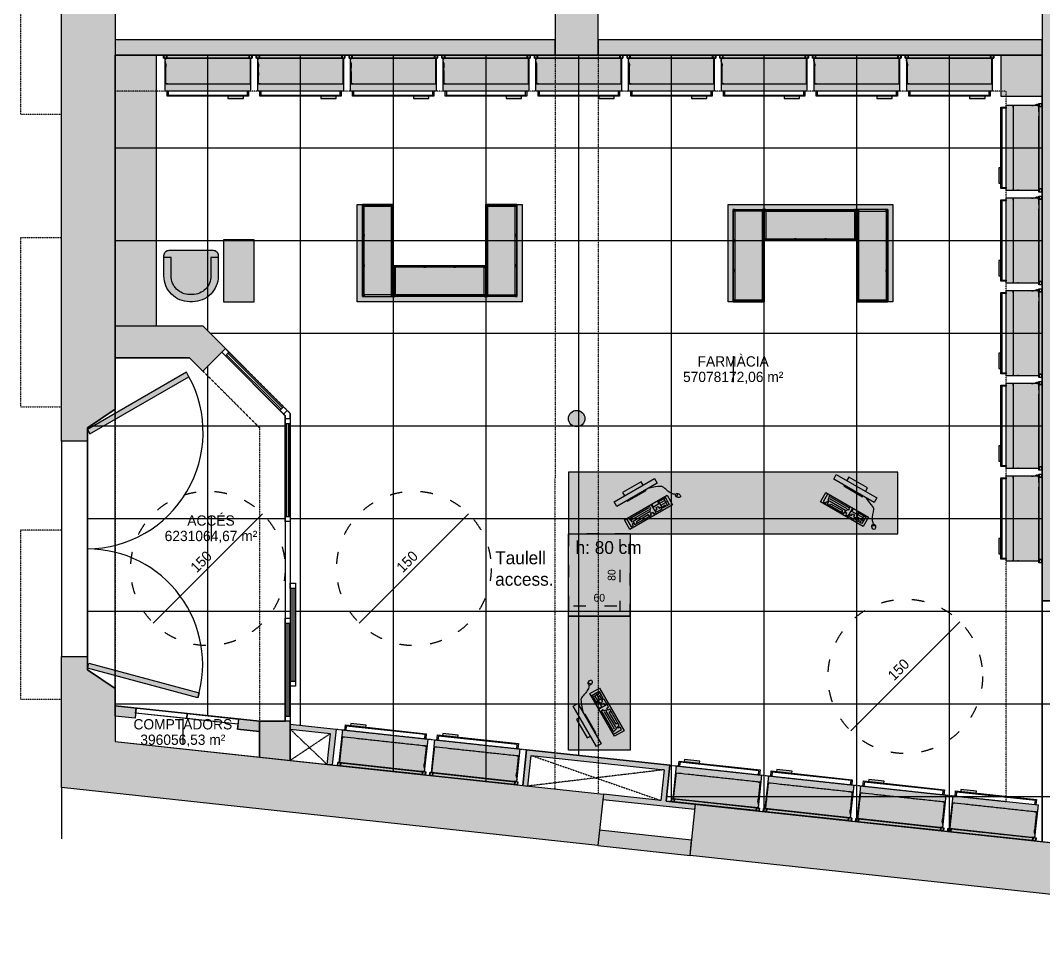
# Model space of a CAD drawing. Extents: x -50 to 69572, y -29139 to 50177.
# Drawn here: x 8795 to 18728, y 12003 to 21123 of the extents above; entities that cross this region are included whole.
import ezdxf
from ezdxf.enums import TextEntityAlignment as Align

# ---------------------------------------------------------------- set-up
doc = ezdxf.new("R2010")
doc.units = 0
doc.set_wipeout_variables(frame=1)
doc.header["$PDMODE"] = 1
doc.linetypes.add('ACAD_ISO03W100', pattern=[30, 12, -18])
doc.layers.get('DEFPOINTS').update_dxf_attribs({"color": 20})
for name, color, linetype in [('ACCESSIBILITAT', 143, 'ACAD_ISO03W100'), ('DISCONTINUA', 52, 'ACAD_ISO03W100'), ('DIVISÒRIES', 5, 'Continuous'), ('FUSTERIES', 144, 'Continuous'), ('H SECCIÓ', 253, 'Continuous'), ('MOBILIARI', 30, 'Continuous'), ('MOBILIARI FIX', 70, 'Continuous'), ('MOBILIARI SUAU', 151, 'Continuous'), ('PARETS', 6, 'Continuous'), ('PAVIMENTS', 171, 'Continuous'), ('PORTES', 144, 'Continuous'), ('TEXT SUPERFÍCIES', 4, 'Continuous')]:
    doc.layers.add(name, color=color, linetype=linetype)
doc.layers.add('H FUSTERIES', color=7, linetype='Continuous', true_color=0xffffff)
doc.layers.add('H MOBILIARI', color=7, linetype='Continuous', true_color=0xffffff)
doc.layers.add('PROJECCIÓ', color=52, linetype='Continuous', lineweight=13)
doc.layers.add('SUPERFÍCIES CONSTRUÏDES', color=3, linetype='Continuous', plot=False)
doc.layers.add('SUPERFÍCIES ÚTILS', color=2, linetype='Continuous', plot=False)
doc.styles.add('ARIAL', font='')
doc.styles.get('ARIAL').set_extended_font_data('Century Gothic')
doc.dimstyles.new('Cotes Arnau', dxfattribs={"dimtxt": 0.1, "dimasz": 0.05, "dimexe": 0.05, "dimexo": 0.35, "dimgap": 0.04, "dimtad": 1, "dimlfac": 100, "dimrnd": 0.5, "dimtxsty": 'ARIAL', "dimblk1": 'Punta Cota', "dimblk2": 'Punta Cota Final', "dimsah": 1, "dimcen": 0, "dimse1": 1, "dimse2": 1, "dimadec": 0, "dimazin": 0, "dimtfac": 0.07, "dimtix": 1, "dimtmove": 0, "dimatfit": 2, "dimldrblk": 'NONE', "dimfxl": 0.05, "dimtolj": 1, "dimtzin": 0, "dimarcsym": 0})

# ---------------------------------------------------------------- blocks, each defined once
blk = doc.blocks.new('*U101')
at = {"layer": 'H MOBILIARI', "transparency": 33554687}
h = blk.add_hatch(color=256, dxfattribs=at)
h.dxf.hatch_style = 1
h.paths.add_polyline_path([(0, 0), (3.2, 0), (3.2, 0.6), (0, 0.6)])
blk.add_lwpolyline([(0, 0), (3.2, 0), (3.2, 0.6), (0, 0.6)], close=True)
blk = doc.blocks.new('*U19')
at = {"layer": 'H MOBILIARI', "transparency": 33554687}
h = blk.add_hatch(color=256, dxfattribs=at)
h.dxf.hatch_style = 1
h.paths.add_polyline_path([(0, 0), (1.11, 0), (1.11, 0.05), (0, 0.05)])
blk.add_lwpolyline([(0, 0), (1.11, 0), (1.11, 0.05), (0, 0.05)], close=True)
blk = doc.blocks.new('Finestral')
blk.add_wipeout([(1, 0.05), (1, 0), (0, 0), (0, 0.05)]).dxf.layer = 'H FUSTERIES'
at = {"layer": 'FUSTERIES'}
for points in [[(0.05, 0), (0, 0), (0, 0.05), (0.05, 0.05)], [(1, 0), (0.95, 0), (0.95, 0.05), (1, 0.05)]]:
    blk.add_lwpolyline(points, close=True, dxfattribs=at)
at = {"layer": 'FUSTERIES', "color": 151}
for points in [[(0.95, 0.05), (0.05, 0.05)], [(0.95, 0), (0.05, 0)]]:
    blk.add_lwpolyline(points, dxfattribs=at)
at = {"layer": 'FUSTERIES'}
for points in [[(0.95, 0.035), (0.05, 0.035)], [(0.95, 0.015), (0.05, 0.015)]]:
    blk.add_lwpolyline(points, dxfattribs=at)
at = {"layer": 'PROJECCIÓ'}
blk.add_lwpolyline([(1, 0), (0, 0)], dxfattribs=at)
blk = doc.blocks.new('Prestatge Farmàcia')
at = {"layer": 'H MOBILIARI', "transparency": 33554687}
h = blk.add_hatch(color=256, dxfattribs=at)
h.dxf.hatch_style = 1
edge = h.paths.add_edge_path()
edge.add_line((0, 0.831), (0, 0.859))
edge.add_ellipse((0.001, 0.859), major_axis=(-0.001, 0), ratio=1, start_angle=270, end_angle=360, ccw=False)
edge.add_line((0.001, 0.86), (0.029, 0.86))
edge.add_ellipse((0.029, 0.859), major_axis=(-0.001, 0), ratio=1, start_angle=180, end_angle=270, ccw=False)
edge.add_line((0.03, 0.859), (0.03, 0.831))
edge.add_ellipse((0.029, 0.831), major_axis=(-0.001, 0), ratio=1, start_angle=90, end_angle=180, ccw=False)
edge.add_line((0.029, 0.83), (0.001, 0.83))
edge.add_ellipse((0.001, 0.831), major_axis=(-0.001, 0), ratio=1, start_angle=0, end_angle=90, ccw=False)
h.paths.add_polyline_path([(0.029, 0.83), (0.029, 0.03), (0.001, 0.03), (0.001, 0.83)])
h.paths.add_polyline_path([(0.03, 0.845), (0.35, 0.845), (0.35, 0.015), (0.03, 0.015)])
h.paths.add_polyline_path([(0.35, 0.825), (0.4, 0.825), (0.4, 0.035), (0.35, 0.035), (0.35, 0.045), (0.39, 0.045), (0.39, 0.815), (0.35, 0.815)])
h.paths.add_polyline_path([(0.4, 0.625), (0.42, 0.625), (0.42, 0.775), (0.4, 0.775)])
edge = h.paths.add_edge_path()
edge.add_ellipse((0.001, 0.001), major_axis=(-0.001, 0), ratio=1, start_angle=0, end_angle=90, ccw=False)
edge.add_line((0, 0.001), (0, 0.029))
edge.add_ellipse((0.001, 0.029), major_axis=(-0.001, 0), ratio=1, start_angle=270, end_angle=360, ccw=False)
edge.add_line((0.001, 0.03), (0.029, 0.03))
edge.add_ellipse((0.029, 0.029), major_axis=(-0.001, 0), ratio=1, start_angle=180, end_angle=270, ccw=False)
edge.add_line((0.03, 0.029), (0.03, 0.001))
edge.add_ellipse((0.029, 0.001), major_axis=(-0.001, 0), ratio=1, start_angle=90, end_angle=180, ccw=False)
edge.add_line((0.029, 0), (0.001, 0))
at = {"extrusion": (0, 0, -1)}
for points in [[(0, 0.831), (0, 0.859, 0.414214), (-0.001, 0.86), (-0.029, 0.86, 0.414214), (-0.03, 0.859), (-0.03, 0.831, 0.414214), (-0.029, 0.83), (-0.001, 0.83, 0.414214)], [(-0.001, 0, 0.414214), (0, 0.001), (0, 0.029, 0.414214), (-0.001, 0.03), (-0.029, 0.03, 0.414214), (-0.03, 0.029), (-0.03, 0.001, 0.414214), (-0.029, 0)]]:
    blk.add_lwpolyline(points, format="xyb", close=True, dxfattribs=at)
at = {"extrusion": (-2.71926e-32, -1.11022e-16, -1)}
blk.add_lwpolyline([(-0.029, 0.83), (-0.029, 0.03), (-0.001, 0.03), (-0.001, 0.83)], close=True, dxfattribs=at)
at = {"extrusion": (0, 0, -1)}
for points in [[(-0.002, 0.858), (-0.002, 0.832), (-0.028, 0.832), (-0.028, 0.858)], [(-0.028, 0.002), (-0.028, 0.028), (-0.002, 0.028), (-0.002, 0.002)]]:
    blk.add_lwpolyline(points, close=True, dxfattribs=at)
for points in [[(0.03, 0.845), (0.35, 0.845), (0.35, 0.015), (0.03, 0.015)], [(0.35, 0.825), (0.4, 0.825), (0.4, 0.035), (0.35, 0.035), (0.35, 0.045), (0.39, 0.045), (0.39, 0.815), (0.35, 0.815)], [(0.4, 0.625), (0.42, 0.625), (0.42, 0.775), (0.4, 0.775)]]:
    blk.add_lwpolyline(points, close=True)
blk.add_rational_spline([(0.03, 0.8425), (0.1525, 0.8425), (0.275, 0.8425), (0.28, 0.8425), (0.28, 0.8375), (0.28, 0.431), (0.28, 0.0245), (0.28, 0.0195), (0.275, 0.0195), (0.1525, 0.0195), (0.03, 0.0195), (0.03, 0.431), (0.03, 0.8425)], [1, 1, 1, 0.707106781187, 1, 1, 1, 0.707106781187, 1, 1, 1, 1, 1], degree=2, knots=[0, 0, 0, 1, 1, 2.570796, 2.570796, 3.570796, 3.570796, 5.141593, 5.141593, 6.141593, 6.141593, 7.141593, 7.141593, 7.141593])
blk = doc.blocks.new('Superfícies amb línia Extra')
at = {"layer": 'DEFPOINTS', "ltscale": 0.01}
blk.add_line((0, 0.125), (0, -0.125), dxfattribs=at)
at = {"style": 'ARIAL'}
for tag, p in [('LINEXTRA', (0, 0.325)), ('SALA', (0, 0.125)), ('SUP', (0, -0.025))]:
    blk.add_attdef(tag, text='', height=0.1, dxfattribs=at).set_placement(p, align=Align.TOP_CENTER)
blk = doc.blocks.new('*U80')
at = {"layer": 'H MOBILIARI', "transparency": 33554687}
h = blk.add_hatch(color=256, dxfattribs=at)
h.dxf.hatch_style = 1
h.paths.add_polyline_path([(2.63, 0), (2.63, 0.4), (0, 0.4), (0, 0)])
blk.add_lwpolyline([(0, 0), (2.63, 0), (2.63, 0.4), (0, 0.4)], close=True)
blk = doc.blocks.new('*U82')
at = {"layer": 'H MOBILIARI', "transparency": 33554687}
h = blk.add_hatch(color=256, dxfattribs=at)
h.dxf.hatch_style = 1
h.paths.add_polyline_path([(0.4, 0), (0.4, 0.4), (0, 0.4), (0, 0)])
blk.add_lwpolyline([(0, 0), (0.4, 0), (0.4, 0.4), (0, 0.4)], close=True)
blk = doc.blocks.new('*U83')
at = {"layer": 'H MOBILIARI', "transparency": 33554687}
h = blk.add_hatch(color=256, dxfattribs=at)
h.dxf.hatch_style = 1
h.paths.add_polyline_path([(0.1593, 0.3777), (0.1548, 0.3854), (-0.0261, 0.2809), (-0.0217, 0.2732)], flags=17)
h.paths.add_polyline_path([(0.1293, 0.4297), (0.1104, 0.4624), (-0.0706, 0.3579), (-0.0517, 0.3252)], flags=17)
edge = h.paths.add_edge_path()
edge.add_ellipse((0.4671, 0.3281), major_axis=(0.0234, -0.0107), ratio=0.707124, start_angle=0, end_angle=360)
h.paths.add_polyline_path([(0.2646, 0.4488), (-0.1282, 0.222), (-0.1537, 0.2663), (0.239, 0.493)])
h.paths.add_polyline_path([(0.4141, 0.2391), (0, 0), (-0.0532, 0.0921), (0.3609, 0.3312)])
for points in [[(0.2646, 0.4488), (-0.1282, 0.222), (-0.1537, 0.2663), (0.239, 0.493)], [(0.4141, 0.2391), (0, 0), (-0.0532, 0.0921), (0.3609, 0.3312)]]:
    blk.add_lwpolyline(points, close=True)
for points in [[(0.1293, 0.4297), (0.1104, 0.4624), (-0.0706, 0.3579), (-0.0517, 0.3252)], [(-0.0261, 0.2809), (-0.0217, 0.2732), (0.1593, 0.3777), (0.1548, 0.3854)]]:
    blk.add_lwpolyline(points)
blk.add_ellipse((0.4671, 0.3281), major_axis=(0.0234, -0.0107), ratio=0.707124)
blk.add_open_spline([(0.4434, 0.3382), (0.4286, 0.3412), (0.379, 0.3522), (0.3405, 0.4058), (0.2956, 0.4243), (0.1762, 0.3978)], degree=3, knots=[2.388058, 2.388058, 2.388058, 2.388058, 45.179151, 147.748054, 184.413548, 184.413548, 184.413548, 184.413548])
at = {"layer": 'MOBILIARI SUAU'}
for p, q in [((0.3287, 0.2988), (0.3424, 0.3066)), ((0.3492, 0.2634), (0.3287, 0.2988)), ((0.3391, 0.3186), (0.3828, 0.2428)), ((-0.002, 0.1042), (0.1832, 0.2111)), ((0.1887, 0.2143), (0.1811, 0.2274)), ((0.1941, 0.2174), (0.1887, 0.2143)), ((0.1927, 0.1948), (0.2035, 0.2011)), ((0.2035, 0.2011), (0.1941, 0.2174)), ((0.2537, 0.1646), (0.2083, 0.2431)), ((0.2308, 0.2168), (0.2138, 0.2463)), ((0.2825, 0.2467), (0.2308, 0.2168)), ((0.255, 0.2126), (0.2741, 0.2236)), ((0.2644, 0.1963), (0.255, 0.2126)), ((0.2655, 0.2761), (0.2825, 0.2467)), ((0.3175, 0.2051), (0.2737, 0.2809)), ((0.2741, 0.2236), (0.2835, 0.2073)), ((0.2797, 0.2705), (0.326, 0.2972)), ((0.2835, 0.2073), (0.2998, 0.2167)), ((0.2919, 0.2557), (0.3355, 0.2808)), ((0.2998, 0.2167), (0.3109, 0.1976)), ((0.3002, 0.235), (0.3465, 0.2618)), ((0.3123, 0.2203), (0.3423, 0.2376)), ((0.3828, 0.2428), (0.3175, 0.2051)), ((0.3423, 0.2376), (0.3501, 0.2239)), ((0.3492, 0.2634), (0.3628, 0.2712)), ((0.3665, 0.2334), (0.3492, 0.2634)), ((-0.0341, 0.1031), (0.0112, 0.0246)), ((-0.0178, 0.1126), (-0.0118, 0.1022)), ((-0.0118, 0.1022), (-0.0063, 0.1053)), ((-0.0063, 0.1053), (0.0047, 0.0862)), ((0.0156, 0.0925), (0.1845, 0.19)), ((0.0332, 0.0809), (0.1912, 0.1721)), ((0.0493, 0.0466), (0.2101, 0.1394)), ((0.0644, 0.0771), (0.1788, 0.1432)), ((0.1788, 0.1432), (0.1883, 0.1269)), ((0.1923, 0.1764), (0.2005, 0.1811)), ((0.2018, 0.1601), (0.1923, 0.1764)), ((0.2005, 0.1811), (0.1927, 0.1948)), ((0.2006, 0.1558), (0.2197, 0.1668)), ((0.2101, 0.1394), (0.2006, 0.1558)), ((0.2197, 0.1668), (0.2291, 0.1505)), ((0.2291, 0.1505), (0.2537, 0.1646)), ((0.2481, 0.1868), (0.2644, 0.1963)), ((0.2591, 0.1678), (0.2481, 0.1868)), ((0.3109, 0.1976), (0.2591, 0.1678)), ((0.0047, 0.0862), (0.0101, 0.0894)), ((0.0101, 0.0894), (0.0196, 0.073)), ((0.0112, 0.0246), (0.0357, 0.0388)), ((0.0196, 0.073), (0.0277, 0.0778)), ((0.0263, 0.0551), (0.0399, 0.063)), ((0.0357, 0.0388), (0.0263, 0.0551)), ((0.0277, 0.0778), (0.0372, 0.0614)), ((0.0399, 0.063), (0.0493, 0.0466)), ((0.0739, 0.0608), (0.0644, 0.0771))]:
    blk.add_line(p, q, dxfattribs=at)
blk.add_arc((0.4947, 0.3162), 0.0397, 129.91618, 183.16597, dxfattribs=at)
blk = doc.blocks.new('*D86')
at = {"color": 0, "linetype": 'Continuous', "lineweight": -2, "ltscale": 0.01, "transparency": 16777216}
blk.add_line((-0.5303, -0.5303), (0.5303, 0.5303), dxfattribs=at)
at = {"layer": 'DEFPOINTS', "color": 0, "linetype": 'Continuous', "ltscale": 0.01, "transparency": 16777216}
for p in [(0.5303, 0.5303), (0.5303, 0.5303), (-0.5303, -0.5303)]:
    blk.add_point(p, dxfattribs=at)
at = {"color": 0, "linetype": 'Continuous', "ltscale": 0.01, "transparency": 16777216, "insert": (-0.0654, 0.0654), "char_height": 0.1, "attachment_point": 5, "rotation": 45, "style": 'ARIAL'}
blk.add_mtext('\\A1;150', dxfattribs=at)
blk = doc.blocks.new('_None')
blk = doc.blocks.new('Punta Cota')
blk.add_line((0, -1), (0, 1))
blk = doc.blocks.new('Punta Cota Final')
blk.add_line((0, 1), (0, -1))
blk = doc.blocks.new('*U91')
blk.add_wipeout([(0.5657, 0.6364), (0.601, 0.601), (0, 0), (-0.0354, 0.0354)]).dxf.layer = 'H FUSTERIES'
at = {"layer": 'FUSTERIES', "color": 151}
for points in [[(0.5303, 0.601), (0, 0.0707)], [(0.5657, 0.5657), (0.0354, 0.0354)]]:
    blk.add_lwpolyline(points, dxfattribs=at)
at = {"layer": 'FUSTERIES'}
for points in [[(0.601, 0.601), (0.5657, 0.5657), (0.5303, 0.601), (0.5657, 0.6364)], [(0.0354, 0.0354), (0, 0), (-0.0354, 0.0354), (0, 0.0707)]]:
    blk.add_lwpolyline(points, close=True, dxfattribs=at)
for points in [[(0.5409, 0.5904), (0.0106, 0.0601)], [(0.5551, 0.5763), (0.0247, 0.046)]]:
    blk.add_lwpolyline(points, dxfattribs=at)
at = {"layer": 'PROJECCIÓ'}
blk.add_lwpolyline([(0.601, 0.601), (0, 0)], dxfattribs=at)
blk = doc.blocks.new('*U92')
blk.add_wipeout([(-1, -0.05), (-1, 0), (0, 0), (0, -0.05)]).dxf.layer = 'H FUSTERIES'
at = {"layer": 'FUSTERIES', "color": 151}
for points in [[(-0.95, 0), (-0.05, 0)], [(-0.95, -0.05), (-0.05, -0.05)]]:
    blk.add_lwpolyline(points, dxfattribs=at)
at = {"layer": 'FUSTERIES'}
for points in [[(-0.05, 0), (0, 0), (0, -0.05), (-0.05, -0.05)], [(-1, 0), (-0.95, 0), (-0.95, -0.05), (-1, -0.05)]]:
    blk.add_lwpolyline(points, close=True, dxfattribs=at)
for points in [[(-0.95, -0.015), (-0.05, -0.015)], [(-0.95, -0.035), (-0.05, -0.035)]]:
    blk.add_lwpolyline(points, dxfattribs=at)
at = {"layer": 'PROJECCIÓ'}
blk.add_lwpolyline([(-1, 0), (0, 0)], dxfattribs=at)
blk = doc.blocks.new('*U100')
at = {"layer": 'H MOBILIARI', "transparency": 33554687}
h = blk.add_hatch(color=256, dxfattribs=at)
h.dxf.hatch_style = 1
h.paths.add_polyline_path([(0, 0), (0.6, 0), (0.6, 0.3), (0, 0.3)])
blk.add_lwpolyline([(0, 0), (0.6, 0), (0.6, 0.3), (0, 0.3)], close=True)
blk = doc.blocks.new('A$C05c6c908')
at = {"layer": 'H MOBILIARI', "transparency": 33554687}
h = blk.add_hatch(color=256, dxfattribs=at)
h.dxf.hatch_style = 1
edge = h.paths.add_edge_path()
edge.add_arc((-0.0134, 0.25), 0.25, 90, 180)
edge.add_line((-0.2634, 0.25), (-0.2634, 0.05))
edge.add_arc((-0.2134, 0.05), 0.05, 180, 270)
edge.add_line((-0.2134, 0), (0.2134, 0))
edge.add_arc((0.2134, 0.05), 0.05, 270, 360)
edge.add_line((0.2634, 0.05), (0.2634, 0.25))
edge.add_arc((0.0134, 0.25), 0.25, 0, 90)
edge.add_line((0.0134, 0.5), (-0.0134, 0.5))
blk.add_lwpolyline([(-0.0134, 0.5, 0.414214), (-0.2634, 0.25), (-0.2634, 0.05, 0.414214), (-0.2134, 0), (0.2134, 0, 0.414214), (0.2634, 0.05), (0.2634, 0.25, 0.414214), (0.0134, 0.5)], format="xyb", close=True)
blk.add_lwpolyline([(0.2634, 0.07), (0.1934, 0.07), (0.1934, 0.25, 0.414214), (0.0134, 0.43), (-0.0134, 0.43, 0.414214), (-0.1934, 0.25), (-0.1934, 0.07), (-0.2634, 0.07)], format="xyb")
blk = doc.blocks.new('*U102')
at = {"layer": 'H MOBILIARI', "transparency": 33554687}
h = blk.add_hatch(color=256, dxfattribs=at)
h.dxf.hatch_style = 1
h.paths.add_polyline_path([(1.3, 0), (1.3, 0.6), (0, 0.6), (0, 0)])
blk.add_lwpolyline([(0, 0), (1.3, 0), (1.3, 0.6), (0, 0.6)], close=True)
blk = doc.blocks.new('*U103')
at = {"layer": 'H MOBILIARI', "transparency": 33554687}
h = blk.add_hatch(color=256, dxfattribs=at)
h.dxf.hatch_style = 1
h.paths.add_polyline_path([(-0.3777, 0.1593), (-0.3854, 0.1548), (-0.2809, -0.0261), (-0.2732, -0.0217)], flags=17)
h.paths.add_polyline_path([(-0.4297, 0.1293), (-0.4624, 0.1104), (-0.3579, -0.0706), (-0.3252, -0.0517)], flags=17)
edge = h.paths.add_edge_path()
edge.add_ellipse((-0.3281, 0.4671), major_axis=(0.0107, 0.0234), ratio=0.707124, start_angle=0, end_angle=360)
h.paths.add_polyline_path([(-0.4488, 0.2646), (-0.222, -0.1282), (-0.2663, -0.1537), (-0.493, 0.239)])
h.paths.add_polyline_path([(-0.2391, 0.4141), (0, 0), (-0.0921, -0.0532), (-0.3312, 0.3609)])
for points in [[(-0.2391, 0.4141), (0, 0), (-0.0921, -0.0532), (-0.3312, 0.3609)], [(-0.4488, 0.2646), (-0.222, -0.1282), (-0.2663, -0.1537), (-0.493, 0.239)]]:
    blk.add_lwpolyline(points, close=True)
for points in [[(-0.4297, 0.1293), (-0.4624, 0.1104), (-0.3579, -0.0706), (-0.3252, -0.0517)], [(-0.2809, -0.0261), (-0.2732, -0.0217), (-0.3777, 0.1593), (-0.3854, 0.1548)]]:
    blk.add_lwpolyline(points)
blk.add_ellipse((-0.3281, 0.4671), major_axis=(0.0107, 0.0234), ratio=0.707124)
blk.add_open_spline([(-0.3382, 0.4434), (-0.3412, 0.4286), (-0.3522, 0.379), (-0.4058, 0.3405), (-0.4243, 0.2956), (-0.3978, 0.1762)], degree=3, knots=[2.388058, 2.388058, 2.388058, 2.388058, 45.179151, 147.748054, 184.413548, 184.413548, 184.413548, 184.413548])
at = {"layer": 'MOBILIARI SUAU'}
for p, q in [((-0.3186, 0.3391), (-0.2428, 0.3828)), ((-0.2988, 0.3287), (-0.3066, 0.3424)), ((-0.2634, 0.3492), (-0.2988, 0.3287)), ((-0.2705, 0.2797), (-0.2972, 0.326)), ((-0.2051, 0.3175), (-0.2809, 0.2737)), ((-0.2557, 0.2919), (-0.2808, 0.3355)), ((-0.2634, 0.3492), (-0.2712, 0.3628)), ((-0.2334, 0.3665), (-0.2634, 0.3492)), ((-0.235, 0.3002), (-0.2618, 0.3465)), ((-0.2428, 0.3828), (-0.2051, 0.3175)), ((-0.2376, 0.3423), (-0.2239, 0.3501)), ((-0.2203, 0.3123), (-0.2376, 0.3423)), ((-0.2167, 0.2998), (-0.1976, 0.3109)), ((-0.2073, 0.2835), (-0.2167, 0.2998)), ((-0.1976, 0.3109), (-0.1678, 0.2591)), ((-0.2761, 0.2655), (-0.2467, 0.2825)), ((-0.2467, 0.2825), (-0.2168, 0.2308)), ((-0.2168, 0.2308), (-0.2463, 0.2138)), ((-0.1646, 0.2537), (-0.2431, 0.2083)), ((-0.2236, 0.2741), (-0.2073, 0.2835)), ((-0.2126, 0.255), (-0.2236, 0.2741)), ((-0.2011, 0.2035), (-0.2174, 0.1941)), ((-0.1963, 0.2644), (-0.2126, 0.255)), ((-0.1948, 0.1927), (-0.2011, 0.2035)), ((-0.1868, 0.2481), (-0.1963, 0.2644)), ((-0.1811, 0.2005), (-0.1948, 0.1927)), ((-0.1678, 0.2591), (-0.1868, 0.2481)), ((-0.1764, 0.1923), (-0.1811, 0.2005)), ((-0.1601, 0.2018), (-0.1764, 0.1923)), ((-0.1668, 0.2197), (-0.1505, 0.2291)), ((-0.1558, 0.2006), (-0.1668, 0.2197)), ((-0.1505, 0.2291), (-0.1646, 0.2537)), ((-0.1394, 0.2101), (-0.1558, 0.2006)), ((-0.0466, 0.0493), (-0.1394, 0.2101)), ((-0.2143, 0.1887), (-0.2274, 0.1811)), ((-0.2174, 0.1941), (-0.2143, 0.1887)), ((-0.1042, -0.002), (-0.2111, 0.1832)), ((-0.0925, 0.0156), (-0.19, 0.1845)), ((-0.0809, 0.0332), (-0.1721, 0.1912)), ((-0.1432, 0.1788), (-0.1269, 0.1883)), ((-0.0771, 0.0644), (-0.1432, 0.1788)), ((-0.1053, -0.0063), (-0.0862, 0.0047)), ((-0.1031, -0.0341), (-0.0246, 0.0112)), ((-0.0894, 0.0101), (-0.073, 0.0196)), ((-0.0862, 0.0047), (-0.0894, 0.0101)), ((-0.0778, 0.0277), (-0.0614, 0.0372)), ((-0.073, 0.0196), (-0.0778, 0.0277)), ((-0.0608, 0.0739), (-0.0771, 0.0644)), ((-0.063, 0.0399), (-0.0466, 0.0493)), ((-0.0551, 0.0263), (-0.063, 0.0399)), ((-0.0388, 0.0357), (-0.0551, 0.0263)), ((-0.0246, 0.0112), (-0.0388, 0.0357)), ((-0.1126, -0.0178), (-0.1022, -0.0118)), ((-0.1022, -0.0118), (-0.1053, -0.0063))]:
    blk.add_line(p, q, dxfattribs=at)
blk.add_arc((-0.3162, 0.4947), 0.0397, 219.91618, 273.16597, dxfattribs=at)
blk = doc.blocks.new('linea rubik')
for p, q in [((895, 0), (895, -300)), ((293, -16), (16, -16)), ((586, -16), (309, -16)), ((879, -16), (602, -16)), ((293, -300), (16, -300)), ((586, -300), (309, -300)), ((879, -300), (602, -300))]:
    blk.add_line(p, q)
for points in [[(895, 0), (0, 0)], [(16, -284), (16, -16), (0, -16), (0, -284)], [(879, -284), (879, -16)], [(895, -284), (0, -284)]]:
    blk.add_lwpolyline(points)
for points in [[(895, 0), (895, -300), (0, -300), (0, 0)], [(0, -16), (16, -16), (16, 0), (0, 0)], [(293, -16), (309, -16), (309, 0), (293, 0)], [(586, -16), (602, -16), (602, 0), (586, 0)], [(895, 0), (879, 0), (879, -16), (895, -16)], [(879, -16), (895, -16), (895, 0), (879, 0)], [(16, -284), (879, -284), (879, -16), (602, -16), (586, -16), (309, -16), (293, -16), (16, -16)], [(895, -284), (895, -300), (0, -300), (0, -284)], [(0, -300), (16, -300), (16, -284), (0, -284)], [(879, -300), (895, -300), (895, -284), (879, -284)]]:
    blk.add_lwpolyline(points, close=True)
blk = doc.blocks.new('Central')
at = {"layer": 'H MOBILIARI', "transparency": 33554687}
h = blk.add_hatch(color=256, dxfattribs=at)
h.dxf.hatch_style = 1
h.paths.add_polyline_path([(-0.45, -0.35), (-0.45, -0.945), (-0.8, -0.945), (-0.8, 0), (0.8, 0), (0.8, -0.945), (0.45, -0.945), (0.45, -0.35)])
at = {"layer": 'MOBILIARI', "transparency": 33554687}
blk.add_lwpolyline([(-0.45, -0.35), (-0.45, -0.945), (-0.8, -0.945), (-0.8, 0), (0.8, 0), (0.8, -0.945), (0.45, -0.945), (0.45, -0.35)], close=True, dxfattribs=at)
at = {"layer": 'MOBILIARI', "transparency": 33554687, "yscale": 0.001, "zscale": 0.001}
for p, xscale, rotation in [((-0.75, -0.945), 0.001, 90), ((0.4475, -0.35), 0.001, 180), ((0.75, -0.945), -0.001, 270)]:
    blk.add_blockref('linea rubik', p, dxfattribs=dict(at, xscale=xscale, rotation=rotation))
blk = doc.blocks.new('*U142')
at = {"layer": 'H MOBILIARI', "transparency": 33554687}
h = blk.add_hatch(color=256, dxfattribs=at)
h.dxf.hatch_style = 1
h.paths.add_polyline_path([(0.8, 0), (0.8, 0.6), (0, 0.6), (0, 0)])
blk.add_lwpolyline([(0, 0), (0.8, 0), (0.8, 0.6), (0, 0.6)], close=True)
blk = doc.blocks.new('*D149')
at = {"color": 0, "lineweight": -2, "ltscale": 0.01, "transparency": 16777216}
blk.add_line((0.5, 0.75), (0.5, 0.05), dxfattribs=at)
at = {"layer": 'DEFPOINTS', "color": 0, "ltscale": 0.01, "transparency": 16777216}
for p in [(0.6, 0.8), (0.6, 0), (0.5, 0)]:
    blk.add_point(p, dxfattribs=at)
at = {"color": 0, "lineweight": -2, "ltscale": 0.01, "transparency": 16777216, "xscale": 0.05, "yscale": 0.05, "zscale": 0.05}
for name, p, rotation in [('Punta Cota', (0.5, 0.8), 90), ('Punta Cota Final', (0.5, 0), 270)]:
    blk.add_blockref(name, p, dxfattribs=dict(at, rotation=rotation))
at = {"color": 0, "ltscale": 0.01, "transparency": 16777216, "insert": (0.4206, 0.4), "char_height": 0.075, "attachment_point": 5, "rotation": 90, "style": 'ARIAL'}
blk.add_mtext('\\A1;80', dxfattribs=at)
blk = doc.blocks.new('*D148')
at = {"color": 0, "lineweight": -2, "ltscale": 0.01, "transparency": 16777216}
blk.add_line((0.05, 0.1), (0.55, 0.1), dxfattribs=at)
at = {"layer": 'DEFPOINTS', "color": 0, "ltscale": 0.01, "transparency": 16777216}
for p in [(0.6, 0.1), (0, 0), (0.6, 0)]:
    blk.add_point(p, dxfattribs=at)
at = {"color": 0, "lineweight": -2, "ltscale": 0.01, "transparency": 16777216, "xscale": 0.05, "yscale": 0.05, "zscale": 0.05, "rotation": 180}
blk.add_blockref('Punta Cota', (0, 0.1), dxfattribs=at)
at = {"color": 0, "lineweight": -2, "ltscale": 0.01, "transparency": 16777216, "xscale": 0.05, "yscale": 0.05, "zscale": 0.05}
blk.add_blockref('Punta Cota Final', (0.6, 0.1), dxfattribs=at)
at = {"color": 0, "ltscale": 0.01, "transparency": 16777216, "insert": (0.3, 0.1794), "char_height": 0.075, "attachment_point": 5, "style": 'ARIAL'}
blk.add_mtext('\\A1;60', dxfattribs=at)
blk = doc.blocks.new('*U85')
at = {"linetype": 'ACAD_ISO03W100', "ltscale": 0.01}
blk.add_circle((0, 0), 0.75, dxfattribs=at)
at = {"linetype": 'Continuous', "ltscale": 0.01}
dim = blk.add_aligned_dim(p1=(-0.53033, -0.53033), p2=(0.53033, 0.53033), distance=0, dimstyle='Cotes Arnau', override={"dimasz": 0}, dxfattribs=at)
dim.commit()
dim.dimension.update_dxf_attribs({"geometry": '*D86', "text_midpoint": (-0.06542, 0.06542)})
blk = doc.blocks.new('*U147')
at = {"linetype": 'ByBlock', "ltscale": 0.01}
blk.add_lwpolyline([(0, 0), (0.6, 0), (0.6, 0.8), (0, 0.8)], close=True, dxfattribs=at)
at = {"ltscale": 0.01, "char_height": 0.125, "attachment_point": 1, "style": 'ARIAL'}
for s, insert in [('\\A1;h: 80 cm', (0.07, 0.73)), ('\\A1;Taulell\\Paccess.', (-0.7109, 0.63))]:
    blk.add_mtext(s, dxfattribs=dict(at, insert=insert))
at = {"ltscale": 0.01}
for base, p1, angle, picture, middle in [((0.5, 0), (0.6, 0.8), 90, '*D149', (0.42061, 0.4)), ((0.6, 0.1), (0, 0), 180, '*D148', (0.3, 0.17939))]:
    dim = blk.add_linear_dim(base=base, p1=p1, p2=(0.6, 0), angle=angle, dimstyle='Cotes Arnau', override={"dimtxt": 0.075}, dxfattribs=at)
    dim.commit()
    dim.dimension.update_dxf_attribs({"geometry": picture, "text_midpoint": middle})

msp = doc.modelspace()

# ---------------------------------------------------------------- hatches: boundary and pattern name
at = {"layer": 'PAVIMENTS', "transparency": 33554585}
h = msp.add_hatch(dxfattribs=at)
h.set_pattern_fill('ANSI37', color=256, scale=283.464567, angle=135)
h.set_pattern_definition([(180, (18714.8, 20786.7), (-6e-14, -900), []), (270, (18714.8, 20786.7), (900, -1e-13), [])])
h.paths.add_polyline_path([(9444.8104, 14816.6691), (9714.8104, 14636.6691), (9714.8104, 14467.98726), (11114.8104, 14316.6691), (11364.8104, 14316.6691), (11364.8104, 15316.6691), (11414.8104, 15316.6691), (11414.8104, 14288.58106), (11859.45033, 14240.52242), (11821.83984, 13892.54908), (13671.06963, 13692.67618), (13708.68012, 14040.64953), (15100.57352, 13890.20757), (15062.96303, 13542.23422), (21097.81509, 12889.96086), (21156.3653, 13431.6691), (21524.8104, 13431.6691), (21524.8104, 14626.6691), (21624.8104, 14626.6691), (21624.8104, 12833.00089), (24134.8104, 12561.70904), (24134.8104, 16456.6691), (21624.8104, 16456.6691), (21624.8104, 15486.6691), (21524.8104, 15486.6691), (21524.8104, 17296.6691), (21624.8104, 17296.6691), (21624.8104, 16556.6691), (23124.8104, 16556.6691), (23124.8104, 18756.6691), (22124.8104, 18756.6691), (22124.8104, 18556.6691), (21624.8104, 18556.6691), (21624.8104, 18156.6691), (21524.8104, 18156.6691), (21524.8104, 19556.6691), (21624.8104, 19556.6691), (21624.8104, 18856.6691), (23124.8104, 18856.6691), (23124.8104, 20786.6691), (21624.8104, 20786.6691), (21624.8104, 20416.6691), (21524.8104, 20416.6691), (21524.8104, 20786.6691), (19274.79991, 20786.6691), (19274.8104, 15486.66336), (18714.8104, 15486.6691), (18714.8104, 20786.6691), (9714.8104, 20786.6691), (9714.8104, 18156.6691), (10564.8104, 18156.6691), (11414.8104, 17306.6691), (11414.8104, 16256.6691), (11364.8104, 16256.6691), (11364.8104, 17285.95843), (10748.65817, 17902.11066), (10564.8104, 17718.2629), (10436.4042, 17846.6691), (9714.8104, 17846.6691), (9714.8104, 17346.6691), (9444.8104, 17166.6691)])

# ---------------------------------------------------------------- linework, layer by layer
at = {"layer": 'DISCONTINUA', "ltscale": 0.005}
for points in [[(9194.8104, 21851.96402), (8794.8104, 21851.96402), (8794.8104, 20211.96402), (9194.8104, 20211.96402)], [(13984.8104, 20786.6691), (13984.80342, 13658.76646)], [(14404.8104, 20786.6691), (14404.8104, 13613.37025)], [(9194.8104, 19011.96402), (8794.8104, 19011.96402), (8794.8104, 17371.96402), (9194.8104, 17371.96402)], [(9714.8104, 17346.6691), (9714.8104, 14636.6691)], [(9194.8104, 17036.6691), (9194.8104, 14946.6691)], [(9444.8104, 17036.6691), (9444.8104, 14946.6691)], [(9194.8104, 16171.96402), (8794.8104, 16171.96402), (8794.8104, 14531.96402), (9194.8104, 14531.96402)], [(18714.8104, 15486.6691), (18714.8104, 13147.52649)], [(11414.8104, 14238.28986), (11772.12936, 13897.922)], [(11859.45033, 14240.52242), (13708.68012, 14040.64953)], [(11804.36693, 14196.18487), (11414.8104, 13936.54261)], [(13753.01768, 13985.56613), (15013.25255, 13547.60715)], [(15045.49011, 13845.87002), (13720.78011, 13687.30326)]]:
    msp.add_lwpolyline(points, dxfattribs=at)
at = {"layer": 'DIVISÒRIES'}
for points in [[(9714.8104, 20786.6691), (13984.8104, 20786.6691), (13984.8104, 20936.6691), (9714.8104, 20936.6691)], [(14404.8104, 20786.6691), (18714.8104, 20786.6691), (18714.8104, 20936.6691), (14404.8104, 20936.6691)], [(9906.95976, 14346.6365), (9714.8104, 14367.40485), (9714.8104, 14467.98726), (9917.70562, 14446.05746)], [(10911.91519, 14338.59891), (10902.78356, 14239.04745), (11114.8104, 14216.13065), (11114.8104, 14316.6691)], [(15045.49011, 13845.87002), (15013.25255, 13547.60715), (14454.52088, 13607.99733), (14449.14795, 13558.28685), (15343.93656, 13461.57416), (15349.30949, 13511.28464), (15062.96303, 13542.23422), (15100.57352, 13890.20757), (13708.68012, 14040.64953), (13671.06963, 13692.67618), (13720.78011, 13687.30326), (13753.01768, 13985.56613)], [(14400.79161, 13110.89254), (15295.58022, 13014.17985), (15311.699, 13163.31129), (14416.91039, 13260.02398)]]:
    msp.add_lwpolyline(points, close=True, dxfattribs=at)
at = {"layer": 'FUSTERIES'}
for points in [[(9917.70562, 14446.05746), (10414.8104, 14392.32818), (10409.43747, 14342.6177), (9912.33269, 14396.34698)], [(10414.8104, 14392.32818), (10911.91519, 14338.59891), (10906.54226, 14288.88843), (10409.43747, 14342.6177)]]:
    msp.add_lwpolyline(points, close=True, dxfattribs=at)
at = {"layer": 'PARETS'}
for points in [[(18714.8104, 23940.42353), (18714.8104, 15486.6691), (19274.8104, 15486.6691), (19274.8104, 23879.08455)], [(9194.8104, 22307.25895), (9714.8104, 22307.25895), (9714.8104, 17346.6691), (9444.8104, 17166.6691), (9444.8104, 17036.6691), (9194.8104, 17036.6691)], [(13984.8104, 21526.6691), (13984.8104, 20786.6691), (14404.8104, 20786.6691), (14404.8104, 21526.6691)], [(15295.58022, 13014.17985), (15349.30949, 13511.28464), (24134.8104, 12561.70904), (24134.8104, 16456.6691), (24079.8104, 16456.6691), (24079.8104, 16756.6691), (24654.8104, 16756.6691), (24654.8104, 12002.59307)]]:
    msp.add_lwpolyline(points, close=True, dxfattribs=at)
msp.add_lwpolyline([(9194.8104, 13673.5779), (9194.8104, 13173.5779)], dxfattribs=at)
msp.add_circle((14194.8104, 17256.6691), 80, dxfattribs=at)
at = {"layer": 'PAVIMENTS'}
for points in [[(9194.8104, 17036.6691), (9194.8104, 14946.6691)], [(9444.8104, 14946.6691), (9444.8104, 17036.6691)]]:
    msp.add_lwpolyline(points, dxfattribs=at)
at = {"layer": 'PORTES', "color": 151}
for centre, radius, start, end in [((9435.60087, 17123.90289), 1132.27124, 270.466030882, 28.453473955), ((9440.25202, 14867.50341), 1124.17494, 343.29574565, 89.76767231)]:
    msp.add_arc(centre, radius, start, end, dxfattribs=at)
at = {"layer": 'PROJECCIÓ'}
msp.add_lwpolyline([(9714.8104, 20036.6691), (9714.8104, 18536.6691)], dxfattribs=at)
at = {"layer": 'SUPERFÍCIES ÚTILS'}
for points in [[(18714.8104, 13147.52649), (21097.81509, 12889.96086), (21156.3653, 13431.6691), (21524.8104, 13431.6691), (21524.8104, 20786.6691), (19274.8104, 20786.6691), (19274.8104, 15486.6691), (18714.8104, 15486.6691)], [(9714.8104, 14367.40485), (9714.8104, 14120.28609), (11114.8104, 13968.96793), (11114.8104, 14216.13065), (10902.78356, 14239.04745), (10908.15179, 14288.71447), (9912.33269, 14396.34698), (9906.95976, 14346.6365)]]:
    msp.add_lwpolyline(points, close=True, dxfattribs=at)

# ---------------------------------------------------------------- block references
at = {"xscale": 1000, "yscale": 1000, "zscale": 1000, "rotation": 180}
msp.add_blockref('Central', (12864.8104, 18391.6691), dxfattribs=at)
at = {"xscale": 1000, "yscale": 1000, "zscale": 1000}
msp.add_blockref('Central', (16464.8104, 19336.6691), dxfattribs=at)
at = {"layer": 'ACCESSIBILITAT', "xscale": 1000, "yscale": 1000, "zscale": 1000}
for name, p in [('*U85', (12614.8104, 15801.31376)), ('*U147', (14114.8104, 15336.6691)), ('*U85', (17385.8366, 14753.08108))]:
    msp.add_blockref(name, p, dxfattribs=at)
at = {"layer": 'MOBILIARI', "xscale": 1000, "yscale": 1000, "zscale": 1000}
for name, p, rotation in [('*U80', (10114.8104, 18156.6691), 90), ('Prestatge Farmàcia', (10184.8104, 20786.6691), 270), ('Prestatge Farmàcia', (11084.8104, 20786.6691), 270), ('Prestatge Farmàcia', (11984.8104, 20786.6691), 270), ('Prestatge Farmàcia', (12884.8104, 20786.6691), 270), ('Prestatge Farmàcia', (13784.8104, 20786.6691), 270), ('Prestatge Farmàcia', (14684.8104, 20786.6691), 270), ('Prestatge Farmàcia', (15584.8104, 20786.6691), 270), ('Prestatge Farmàcia', (16484.8104, 20786.6691), 270), ('Prestatge Farmàcia', (17384.8104, 20786.6691), 270), ('*U82', (18714.8104, 20386.6691), 90), ('Prestatge Farmàcia', (18713.8104, 20316.6691), 180), ('Prestatge Farmàcia', (18713.8104, 19416.6691), 180), ('*U100', (10764.8104, 18991.6691), 270), ('Prestatge Farmàcia', (18713.8104, 18516.6691), 180), ('Prestatge Farmàcia', (18713.8104, 17616.6691), 180), ('*U83', (16562.32141, 16446.88613), 300.0000000286235), ('Prestatge Farmàcia', (18713.8104, 16716.6691), 180), ('Prestatge Farmàcia', (12726.57055, 13794.7618), 83.83116758964724), ('Prestatge Farmàcia', (13621.35916, 13698.04911), 83.83116758964724), ('Prestatge Farmàcia', (15967.69373, 13444.44695), 83.83116758964724), ('Prestatge Farmàcia', (16862.48234, 13347.73426), 83.83116758964724), ('Prestatge Farmàcia', (17757.27095, 13251.02157), 83.83116758964724), ('Prestatge Farmàcia', (18652.05956, 13154.30888), 83.83116758964724)]:
    msp.add_blockref(name, p, dxfattribs=dict(at, rotation=rotation))
at = {"layer": 'MOBILIARI', "transparency": 33554687, "xscale": -1000, "yscale": 1000, "zscale": 1000, "rotation": 180}
msp.add_blockref('A$C05c6c908', (10451.40103, 18891.6691), dxfattribs=at)
at = {"layer": 'MOBILIARI', "xscale": 1000, "yscale": 1000, "zscale": 1000}
for name, p in [('*U83', (14711.79302, 16180.53279)), ('*U103', (14655.02925, 14225.10944))]:
    msp.add_blockref(name, p, dxfattribs=at)
at = {"layer": 'MOBILIARI FIX', "xscale": 1000, "yscale": 1000, "zscale": 1000}
msp.add_blockref('*U101', (14114.8104, 16136.6691), dxfattribs=at)
at = {"layer": 'MOBILIARI FIX', "xscale": -1000, "yscale": 1000, "zscale": 1000, "rotation": 89.9999999999996}
for name, p in [('*U142', (14714.8104, 16136.6691)), ('*U102', (14714.8104, 15336.6691))]:
    msp.add_blockref(name, p, dxfattribs=at)
at = {"layer": 'PORTES', "yscale": 1000, "zscale": 1000}
for p, xscale, rotation in [((9469.8104, 17108.36783), 1000, 30.00000000000004), ((9457.75135, 14879.96539), -999.9999999999999, 164.9999999999981)]:
    msp.add_blockref('*U19', p, dxfattribs=dict(at, xscale=xscale, rotation=rotation))
at = {"layer": 'TEXT SUPERFÍCIES', "ltscale": 0.01, "xscale": 1000, "yscale": 1000, "zscale": 1000}
for p, values in [((15714.8104, 17736.6691), {'SALA': 'FARMÀCIA', 'SUP': '57078172,06 m²'}), ((10644.8104, 16191.6691), {'SALA': 'ACCÉS', 'SUP': '6231064,67 m²'}), ((10371.41938, 14212.64185), {'SALA': 'COMPTADORS', 'SUP': '396056,53 m²'})]:
    msp.add_blockref('Superfícies amb línia Extra', p, dxfattribs=at).add_auto_attribs(values)

# ---------------------------------------------------------------- next in the draw order: block references
at = {"layer": 'FUSTERIES', "xscale": 1000, "yscale": 1000, "zscale": 1000, "rotation": 270}
msp.add_blockref('Finestral', (11364.8104, 17256.6691), dxfattribs=at)

# ---------------------------------------------------------------- next in the draw order: linework, layer by layer
at = {"layer": 'FUSTERIES'}
msp.add_lwpolyline([(11385.05427, 17336.42524), (11349.69893, 17301.0699), (11364.8104, 17285.95843), (11364.8104, 17256.6691), (11414.8104, 17256.6691), (11414.8104, 17306.6691)], close=True, dxfattribs=at)
at = {"layer": 'SUPERFÍCIES ÚTILS'}
for points in [[(9714.8104, 18156.6691), (10564.8104, 18156.6691), (11414.8104, 17306.6691), (11414.8104, 13936.54261), (13671.06963, 13692.67618), (13708.68012, 14040.64953), (15100.57352, 13890.20757), (15062.96303, 13542.23422), (18714.8104, 13147.52649), (18714.8104, 20786.6691), (9714.8104, 20786.6691)], [(9444.8104, 17036.6691), (9444.8104, 17166.6691), (9714.8104, 17346.6691), (9714.8104, 17846.6691), (10436.4042, 17846.6691), (10564.8104, 17718.2629), (10748.65817, 17902.11066), (11364.8104, 17285.95843), (11364.8104, 14316.6691), (11114.8104, 14316.6691), (9714.8104, 14467.98726), (9714.8104, 14636.6691), (9444.8104, 14816.6691), (9444.8104, 14946.6691)]]:
    msp.add_lwpolyline(points, close=True, dxfattribs=at)

# ---------------------------------------------------------------- next in the draw order: block references
at = {"layer": 'FUSTERIES', "xscale": 1000, "yscale": 1000, "zscale": 1000, "rotation": 270}
for name, p in [('*U91', (10748.65817, 17902.11066)), ('*U92', (11414.8104, 14316.6691))]:
    msp.add_blockref(name, p, dxfattribs=at)

# ---------------------------------------------------------------- next in the draw order: linework, layer by layer
at = {"layer": 'DISCONTINUA', "ltscale": 0.005}
msp.add_lwpolyline([(10564.8104, 17718.2629), (11114.8104, 17168.2629), (11114.8104, 14316.6691)], dxfattribs=at)
at = {"layer": 'DIVISÒRIES'}
for points in [[(9714.8104, 18156.6691), (10564.8104, 18156.6691), (10784.0135, 17937.466), (10564.8104, 17718.2629), (10436.4042, 17846.6691), (9714.8104, 17846.6691)], [(11414.8104, 13936.54261), (11414.8104, 14316.6691), (11114.8104, 14316.6691), (11114.8104, 13968.96793)], [(11414.8104, 14238.28986), (11414.8104, 14288.58106), (11859.45033, 14240.52242), (11821.83984, 13892.54908), (11772.12936, 13897.922), (11804.36693, 14196.18487)]]:
    msp.add_lwpolyline(points, close=True, dxfattribs=at)
at = {"layer": 'SUPERFÍCIES ÚTILS'}
msp.add_lwpolyline([(9444.8104, 17036.6691), (9444.8104, 17166.6691), (9714.8104, 17346.6691), (9714.8104, 17846.6691), (10436.4042, 17846.6691), (10564.8104, 17718.2629), (10748.65817, 17902.11066), (11364.8104, 17285.95843), (11364.8104, 14316.6691), (11114.8104, 14316.6691), (9714.8104, 14467.98726), (9714.8104, 14636.6691), (9444.8104, 14816.6691), (9444.8104, 14946.6691)], close=True, dxfattribs=at)

# ---------------------------------------------------------------- next in the draw order: block references
at = {"layer": 'ACCESSIBILITAT', "xscale": 1000, "yscale": 1000, "zscale": 1000}
msp.add_blockref('*U85', (10614.8104, 15801.31376), dxfattribs=at)
at = {"layer": 'FUSTERIES', "xscale": 1000, "yscale": 1000, "zscale": 1000, "rotation": 270}
msp.add_blockref('*U92', (11464.8104, 14656.6691), dxfattribs=at)

# ---------------------------------------------------------------- next in the draw order: hatches: boundary and pattern name
at = {"layer": 'H SECCIÓ', "true_color": 0xb0b0b0, "transparency": 33554687}
h = msp.add_hatch(color=253, dxfattribs=at)
h.dxf.hatch_style = 1
h.paths.add_polyline_path([(9714.8104, 27126.6691), (9714.8104, 26726.6691), (9194.8104, 26726.6691), (9194.8104, 27126.6691)], flags=17)
h.paths.add_polyline_path([(9194.8104, 28326.6691), (9194.8104, 29176.5742), (24654.8104, 27482.42346), (24654.8104, 22987.99746), (23424.8104, 23122.72414), (23424.8104, 20456.6691), (23124.8104, 20456.6691), (23124.8104, 23457.37859), (24134.35521, 23346.79922), (24134.35521, 27015.88564), (9714.8104, 28596.02034), (9714.8104, 28326.6691)])
h.paths.add_polyline_path([(9714.8104, 24926.6691), (9714.8104, 23307.25895), (9194.8104, 23307.25895), (9194.8104, 24926.6691)], flags=17)
h.paths.add_polyline_path([(14400.79161, 13110.89254), (9194.8104, 13673.5779), (9194.8104, 14946.6691), (9444.8104, 14946.6691), (9444.8104, 14816.6691), (9714.8104, 14636.6691), (9714.8104, 14120.28609), (14454.52088, 13607.99733)])
h.paths.add_polyline_path([(15295.58022, 13014.17985), (15349.30949, 13511.28464), (24134.8104, 12561.70904), (24134.8104, 16456.6691), (24079.8104, 16456.6691), (24079.8104, 16756.6691), (24654.8104, 16756.6691), (24654.8104, 12002.59307)])
edge = h.paths.add_edge_path()
edge.add_arc((14194.8104, 17256.6691), 80, 0, 360)
h.paths.add_polyline_path([(13984.8104, 21526.6691), (13984.8104, 20786.6691), (14404.8104, 20786.6691), (14404.8104, 21526.6691)], flags=17)
h.paths.add_polyline_path([(18714.8104, 23940.42353), (18714.8104, 15486.6691), (19274.8104, 15486.6691), (19274.8104, 23879.08455)])
h.paths.add_polyline_path([(23424.8104, 19256.6691), (23124.8104, 19256.6691), (23124.8104, 16456.6691), (23479.8104, 16456.6691), (23479.8104, 16756.6691), (23424.8104, 16756.6691)])
h.paths.add_polyline_path([(9194.8104, 22307.25895), (9714.8104, 22307.25895), (9714.8104, 17346.6691), (9444.8104, 17166.6691), (9444.8104, 17036.6691), (9194.8104, 17036.6691)])
at = {"layer": 'H SECCIÓ', "true_color": 0xd6d6d6, "transparency": 33554687}
h = msp.add_hatch(color=254, dxfattribs=at)
h.dxf.hatch_style = 1
h.paths.add_polyline_path([(14400.79161, 13110.89254), (15295.58022, 13014.17985), (15311.699, 13163.31129), (14416.91039, 13260.02398)])
h.paths.add_polyline_path([(15045.49011, 13845.87002), (15013.25255, 13547.60715), (14454.52088, 13607.99733), (14449.14795, 13558.28685), (15343.93656, 13461.57416), (15349.30949, 13511.28464), (15062.96303, 13542.23422), (15100.57352, 13890.20757), (13708.68012, 14040.64953), (13671.06963, 13692.67618), (13720.78011, 13687.30326), (13753.01768, 13985.56613)])
h.paths.add_polyline_path([(11414.8104, 14238.28986), (11414.8104, 14288.58106), (11859.45033, 14240.52242), (11821.83984, 13892.54908), (11772.12936, 13897.922), (11804.36693, 14196.18487)])
h.paths.add_polyline_path([(11414.8104, 13936.54261), (11414.8104, 14316.6691), (11114.8104, 14316.6691), (11114.8104, 13968.96793)])
h.paths.add_polyline_path([(10911.91519, 14338.59891), (10902.78356, 14239.04745), (11114.8104, 14216.13065), (11114.8104, 14316.6691)])
h.paths.add_polyline_path([(9906.95976, 14346.6365), (9714.8104, 14367.40485), (9714.8104, 14467.98726), (9917.70562, 14446.05746)])
h.paths.add_polyline_path([(9714.8104, 20786.6691), (13984.8104, 20786.6691), (13984.8104, 20936.6691), (9714.8104, 20936.6691)])
h.paths.add_polyline_path([(9714.8104, 18156.6691), (10564.8104, 18156.6691), (10784.0135, 17937.466), (10564.8104, 17718.2629), (10436.4042, 17846.6691), (9714.8104, 17846.6691)])
h.paths.add_polyline_path([(14404.8104, 20786.6691), (18714.8104, 20786.6691), (18714.8104, 20936.6691), (14404.8104, 20936.6691)])
h.paths.add_polyline_path([(19274.8104, 20786.6691), (23124.8104, 20786.6691), (23124.8104, 20936.6691), (19274.8104, 20936.6691)])
h.paths.add_polyline_path([(21524.8104, 20416.6691), (21624.8104, 20416.6691), (21624.8104, 20786.6691), (21524.8104, 20786.6691)])
h.paths.add_polyline_path([(21624.8104, 19556.6691), (21524.8104, 19556.6691), (21524.8104, 18156.6691), (21624.8104, 18156.6691), (21624.8104, 18556.6691), (22124.8104, 18556.6691), (22124.8104, 18756.6691), (23124.8104, 18756.6691), (23124.8104, 18856.6691), (21624.8104, 18856.6691)])
h.paths.add_polyline_path([(21624.8104, 17296.6691), (21624.8104, 16556.6691), (23124.8104, 16556.6691), (23124.8104, 16456.6691), (21624.8104, 16456.6691), (21624.8104, 15486.6691), (21524.8104, 15486.6691), (21524.8104, 17296.6691)])
h.paths.add_polyline_path([(21524.8104, 14526.6691), (21624.8104, 14526.6691), (21624.8104, 14626.6691), (21524.8104, 14626.6691)])
h.paths.add_polyline_path([(21156.3653, 13431.6691), (21624.8104, 13431.6691), (21624.8104, 12833.00089), (21574.8104, 12838.40511), (21574.8104, 13381.6691), (21201.25229, 13381.6691), (21147.52557, 12884.58793), (21097.81509, 12889.96086)])
h.paths.add_polyline_path([(21574.8104, 18806.6691), (22074.8104, 18806.6691), (22074.8104, 18606.6691), (21574.8104, 18606.6691)], flags=16)

# ---------------------------------------------------------------- next in the draw order: linework, layer by layer
at = {"layer": 'DISCONTINUA', "ltscale": 0.005}
for points in [[(15100.57352, 13890.20757), (18364.8104, 13537.39448), (18364.8104, 20436.6691), (9715.8104, 20436.6691)], [(10784.0135, 17937.466), (11414.8104, 17306.6691), (11414.8104, 14266.6691)]]:
    msp.add_lwpolyline(points, dxfattribs=at)
at = {"layer": 'PARETS'}
msp.add_lwpolyline([(14400.79161, 13110.89254), (9194.8104, 13673.5779), (9194.8104, 14946.6691), (9444.8104, 14946.6691), (9444.8104, 14816.6691), (9714.8104, 14636.6691), (9714.8104, 14120.28609), (14454.52088, 13607.99733)], close=True, dxfattribs=at)
at = {"layer": 'SUPERFÍCIES CONSTRUÏDES'}
msp.add_lwpolyline([(19274.8104, 15486.66336), (18714.8104, 15486.6691), (18714.8104, 20786.6691), (9714.8104, 20786.6691), (9714.8104, 18156.6691), (10564.8104, 18156.6691), (11414.8104, 17306.6691), (11414.8104, 16256.6691), (11364.8104, 16256.6691), (11364.8104, 17285.95843), (10748.65817, 17902.11066), (10564.8104, 17718.2629), (10436.4042, 17846.6691), (9714.8104, 17846.6691), (9714.8104, 17346.6691), (9444.8104, 17166.6691), (9444.8104, 14816.6691), (9714.8104, 14636.6691), (9714.8104, 14467.98726), (11114.8104, 14316.6691), (11364.8104, 14316.6691), (11364.8104, 15316.6691), (11414.8104, 15316.6691), (11414.8104, 14288.58106), (11859.45033, 14240.52242), (11821.83984, 13892.54908), (13671.06963, 13692.67618), (13708.68012, 14040.64953), (15100.57352, 13890.20757), (15062.96303, 13542.23422), (21097.81509, 12889.96086)], dxfattribs=at)
at = {"layer": 'SUPERFÍCIES ÚTILS'}
msp.add_lwpolyline([(9714.8104, 18156.6691), (10564.8104, 18156.6691), (11414.8104, 17306.6691), (11414.8104, 14288.58106), (11859.45033, 14240.52242), (11821.83984, 13892.54908), (13671.06963, 13692.67618), (13708.68012, 14040.64953), (15100.57352, 13890.20757), (15062.96303, 13542.23422), (18714.8104, 13147.52649), (18714.8104, 20786.6691), (9714.8104, 20786.6691)], close=True, dxfattribs=at)

doc.saveas('drawing.dxf')
